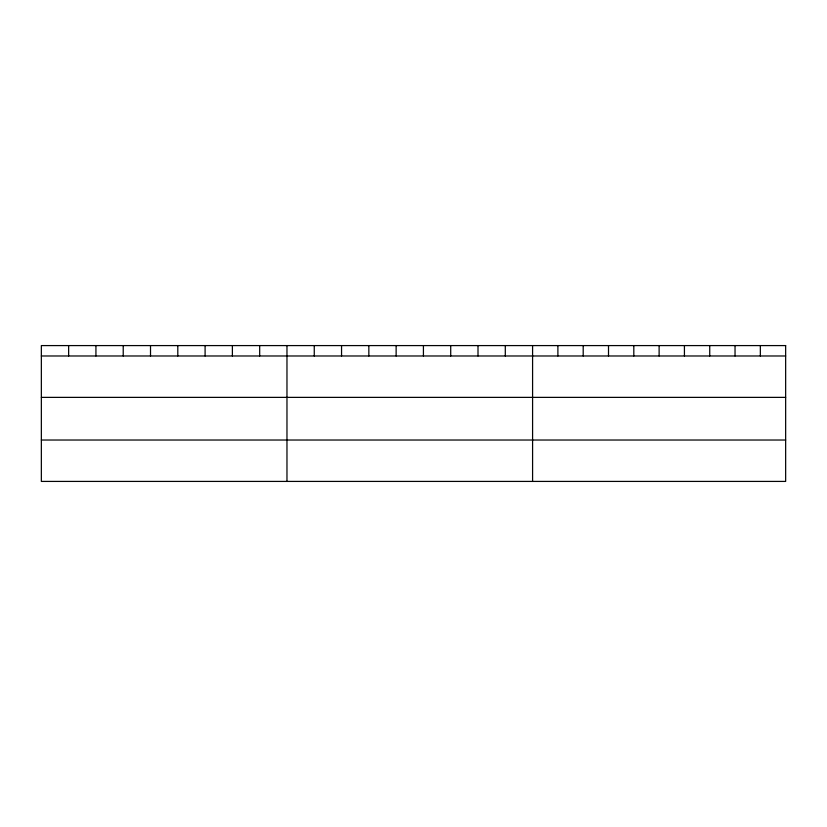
<?xml version="1.0" encoding="UTF-8"?>
<svg xmlns="http://www.w3.org/2000/svg" width="827" height="827" viewBox="0 0 827 827"><rect width="100%" height="100%" fill="white"/><g stroke="black" fill="none" stroke-linecap="round" stroke-linejoin="round"><path stroke-width="1.24" d="M41.35 355.982L785.65 355.982M41.35 397.373L785.65 397.373M41.35 440.026L785.65 440.026M760.344 345.583L760.344 355.982M735.038 345.583L735.038 355.982M709.731 345.583L709.731 355.982M684.425 345.583L684.425 355.982M659.119 345.583L659.119 355.982M633.813 345.583L633.813 355.982M608.507 345.583L608.507 355.982M583.2 345.583L583.2 355.982M557.894 345.583L557.894 355.982M532.588 345.583L532.588 481.417M505.297 345.583L505.297 355.982M478.006 345.583L478.006 355.982M450.715 345.583L450.715 355.982M423.424 345.583L423.424 355.982M396.133 345.583L396.133 355.982M368.842 345.583L368.842 355.982M341.551 345.583L341.551 355.982M314.26 345.583L314.26 355.982M286.969 345.583L286.969 481.417M259.678 345.583L259.678 355.982M232.387 345.583L232.387 355.982M205.096 345.583L205.096 355.982M177.805 345.583L177.805 355.982M150.514 345.583L150.514 355.982M123.223 345.583L123.223 355.982M95.932 345.583L95.932 355.982M68.641 345.583L68.641 355.982M785.65 345.583L41.35 345.583L41.35 481.417L785.65 481.417L785.65 345.583"/></g></svg>
